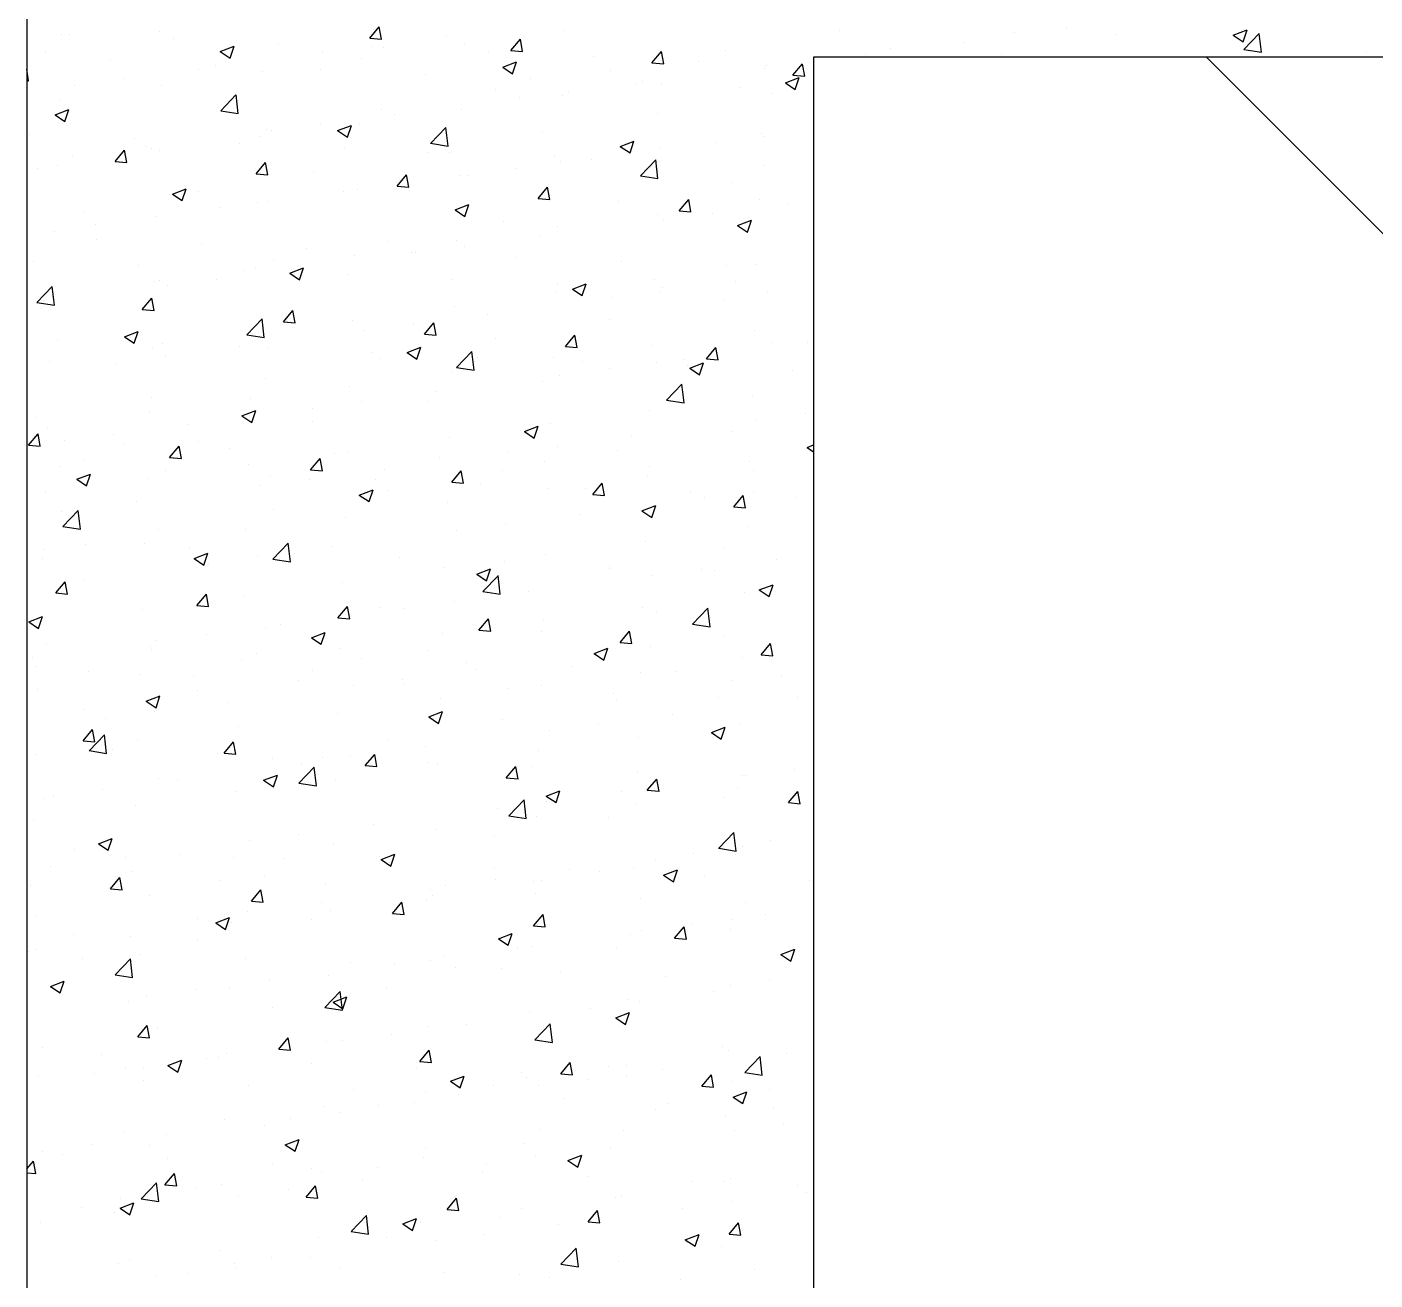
# Model space of a CAD drawing. Header units: millimetres. Extents: x 331487 to 517269, y 198509 to 399936.
# Drawn here: x 392220 to 392906, y 398915 to 399552 of the extents above; entities that cross this region are included whole.
import ezdxf

# ---------------------------------------------------------------- set-up
doc = ezdxf.new("R2010")
doc.units = ezdxf.units.MM
doc.header["$MEASUREMENT"] = 0
doc.linetypes.add('DASHED', pattern=[0.75, 0.5, -0.25])
doc.layers.add('9th_Sunk', color=251, linetype='DASHED', lineweight=5)
doc.layers.add('COLUMN', color=6, linetype='Continuous')

msp = doc.modelspace()

# ---------------------------------------------------------------- linework, layer by layer
at = {"layer": '9th_Sunk', "linetype": 'Continuous'}
msp.add_line((394942.95, 397413.51), (392819.98, 399536.48), dxfattribs=at)
at = {"layer": 'COLUMN'}
for p, q in [((392220.13, 399936.48), (392220.13, 395451.48)), ((420350.13, 399536.48), (392620.13, 399536.48)), ((392620.13, 399536.48), (392620.13, 395051.48))]:
    msp.add_line(p, q, dxfattribs=at)
at = {"layer": 'COLUMN', "color": 2, "linetype": 'Continuous'}
for p, q in [((392394.49, 399546.16), (392399.31, 399551.9)), ((392400.47, 399545.63), (392399.31, 399551.9)), ((392237.86, 399548), (392237.86, 399548)), ((392241.52, 399548.12), (392241.52, 399548.12)), ((392287.71, 399549.62), (392287.71, 399549.62)), ((392294.9, 399545.86), (392294.9, 399545.86)), ((392394.49, 399546.16), (392400.47, 399545.64)), ((392433.51, 399547.04), (392433.51, 399547.04)), ((392466.22, 399539.88), (392471.04, 399545.63)), ((392472.19, 399539.36), (392471.04, 399545.62)), ((392493.72, 399550.19), (392493.72, 399550.19)), ((392633.49, 399550.02), (392633.49, 399550.02)), ((392722.48, 399549.11), (392722.48, 399549.11)), ((392748.75, 399551.74), (392748.75, 399551.74)), ((392774.09, 399548.08), (392774.09, 399548.08)), ((392833.58, 399547.69), (392840.58, 399550.38)), ((392833.58, 399547.69), (392838.56, 399544.33)), ((392838.55, 399544.33), (392840.58, 399550.37)), ((392839.01, 399540.48), (392846.8, 399548.6)), ((392847.92, 399539.12), (392846.81, 399548.62)), ((392229.39, 399539.61), (392229.39, 399539.61)), ((392318.42, 399539.46), (392325.42, 399542.15)), ((392318.42, 399539.46), (392323.4, 399536.11)), ((392323.39, 399536.1), (392325.42, 399542.15)), ((392348.28, 399543.6), (392348.28, 399543.6)), ((392370.6, 399538.76), (392370.6, 399538.76)), ((392395.64, 399542.05), (392395.64, 399542.05)), ((392401.67, 399541.35), (392401.67, 399541.35)), ((392442.38, 399543.15), (392442.38, 399543.15)), ((392455.05, 399539.09), (392455.05, 399539.09)), ((392466.22, 399539.88), (392472.19, 399539.36)), ((392537.94, 399533.61), (392542.76, 399539.35)), ((392543.92, 399533.08), (392542.76, 399539.35)), ((392575.17, 399540.01), (392575.17, 399540.01)), ((392659.33, 399540.79), (392659.33, 399540.79)), ((392696.81, 399544.25), (392696.81, 399544.25)), ((392839.02, 399540.5), (392847.92, 399539.12)), ((392901.33, 399539.4), (392901.33, 399539.4)), ((392262.61, 399534.68), (392262.61, 399534.68)), ((392315.99, 399532.43), (392315.99, 399532.43)), ((392390.44, 399535.65), (392390.44, 399535.65)), ((392462.13, 399531.45), (392469.14, 399534.14)), ((392462.13, 399531.45), (392467.11, 399528.1)), ((392467.1, 399528.1), (392469.13, 399534.14)), ((392508.43, 399536.84), (392508.43, 399536.84)), ((392537.94, 399533.61), (392543.92, 399533.09)), ((392561.81, 399534.58), (392561.81, 399534.58)), ((392596.42, 399532.51), (392596.42, 399532.51)), ((392609.67, 399527.33), (392614.49, 399533.08)), ((392615.64, 399526.81), (392614.49, 399533.07)), ((392615.2, 399532.33), (392615.2, 399532.33)), ((392646.3, 399537.84), (392646.3, 399537.84)), ((392715.77, 399538.07), (392715.77, 399538.07)), ((392220.83, 399524.47), (392220.13, 399530.48)), ((392220.13, 399524.58), (392220.83, 399524.47)), ((392269.57, 399525.46), (392269.57, 399525.46)), ((392307.45, 399530.44), (392307.45, 399530.44)), ((392339.93, 399529.25), (392339.93, 399529.25)), ((392369.37, 399530.17), (392369.37, 399530.17)), ((392422.75, 399527.92), (392422.75, 399527.92)), ((392476.13, 399525.66), (392476.13, 399525.66)), ((392516.85, 399530), (392516.85, 399530)), ((392594.96, 399530.8), (392594.96, 399530.8)), ((392605.85, 399523.44), (392612.85, 399526.13)), ((392609.67, 399527.33), (392615.65, 399526.81)), ((392610.82, 399520.09), (392612.85, 399526.13)), ((392244.54, 399522.16), (392244.54, 399522.16)), ((392288.59, 399522.21), (392288.59, 399522.21)), ((392458.53, 399519.99), (392458.53, 399519.99)), ((392495.39, 399519.21), (392495.39, 399519.21)), ((392529.52, 399523.41), (392529.52, 399523.41)), ((392533.26, 399524.19), (392533.26, 399524.19)), ((392543.02, 399523.31), (392543.02, 399523.31)), ((392582.9, 399521.15), (392582.9, 399521.15)), ((392599.13, 399518.05), (392599.13, 399518.05)), ((392605.85, 399523.44), (392610.82, 399520.09)), ((392236.65, 399514.71), (392236.65, 399514.71)), ((392318.65, 399509.28), (392326.43, 399517.4)), ((392327.56, 399507.91), (392326.45, 399517.41)), ((392470.36, 399515.91), (392470.36, 399515.91)), ((392492.51, 399516.9), (392492.51, 399516.9)), ((392234.4, 399507.21), (392241.4, 399509.9)), ((392234.4, 399507.21), (392239.37, 399503.85)), ((392239.37, 399503.85), (392241.4, 399509.89)), ((392318.66, 399509.29), (392327.56, 399507.91)), ((392400.21, 399509.98), (392400.21, 399509.98)), ((392407.2, 399507.6), (392407.2, 399507.6)), ((392441.16, 399509.86), (392441.16, 399509.86)), ((392540.81, 399508.04), (392540.81, 399508.04)), ((392221.63, 399497.28), (392221.63, 399497.28)), ((392341.9, 399499.96), (392341.9, 399499.96)), ((392344.29, 399499.32), (392344.29, 399499.32)), ((392369.33, 399502.61), (392369.33, 399502.61)), ((392378.11, 399499.2), (392385.11, 399501.89)), ((392378.11, 399499.2), (392383.09, 399495.84)), ((392383.08, 399495.84), (392385.11, 399501.88)), ((392389.23, 399502.37), (392389.23, 399502.37)), ((392425.37, 399492.73), (392433.16, 399500.84)), ((392434.28, 399491.36), (392433.17, 399500.86)), ((392482.49, 399498.03), (392482.49, 399498.03)), ((392593.74, 399497.51), (392593.74, 399497.51)), ((392275.01, 399495.03), (392275.01, 399495.03)), ((392281.14, 399491), (392281.14, 399491)), ((392328.39, 399492.77), (392328.39, 399492.77)), ((392338.71, 399495.96), (392338.71, 399495.96)), ((392381.77, 399490.52), (392381.77, 399490.52)), ((392425.39, 399492.74), (392434.28, 399491.36)), ((392521.82, 399491.19), (392528.83, 399493.88)), ((392521.82, 399491.19), (392526.8, 399487.83)), ((392526.8, 399487.83), (392528.82, 399493.88)), ((392570.11, 399493.07), (392570.11, 399493.07)), ((392595.15, 399496.36), (392595.15, 399496.36)), ((392243.27, 399486.02), (392243.27, 399486.02)), ((392264.91, 399483.49), (392269.74, 399489.24)), ((392264.91, 399483.49), (392270.89, 399482.97)), ((392270.89, 399482.96), (392269.73, 399489.23)), ((392283.58, 399489.95), (392283.58, 399489.95)), ((392287.37, 399488.92), (392287.37, 399488.92)), ((392424.18, 399488.02), (392424.18, 399488.02)), ((392435.15, 399488.26), (392435.15, 399488.26)), ((392488.54, 399486.01), (392488.54, 399486.01)), ((392491.29, 399483.61), (392491.29, 399483.61)), ((392506.96, 399484.75), (392506.96, 399484.75)), ((392532.09, 399476.17), (392539.88, 399484.29)), ((392541, 399474.81), (392539.9, 399484.31)), ((392541.8, 399490.02), (392541.8, 399490.02)), ((392541.92, 399483.75), (392541.92, 399483.75)), ((392225.26, 399479.94), (392225.26, 399479.94)), ((392235.43, 399481.42), (392235.43, 399481.42)), ((392336.64, 399477.22), (392341.46, 399482.96)), ((392336.64, 399477.22), (392342.62, 399476.69)), ((392342.62, 399476.69), (392341.46, 399482.96)), ((392365.86, 399478.01), (392365.86, 399478.01)), ((392408.37, 399470.94), (392413.19, 399476.69)), ((392414.34, 399470.41), (392413.19, 399476.68)), ((392439.95, 399476.57), (392439.95, 399476.57)), ((392444.05, 399476.47), (392444.05, 399476.47)), ((392469.08, 399479.77), (392469.08, 399479.77)), ((392595.3, 399481.5), (392595.3, 399481.5)), ((392294.09, 399466.95), (392301.09, 399469.63)), ((392299.06, 399463.59), (392301.09, 399469.63)), ((392408.37, 399470.94), (392414.34, 399470.42)), ((392480.09, 399464.66), (392484.91, 399470.41)), ((392486.07, 399464.14), (392484.91, 399470.4)), ((392532.11, 399476.19), (392541, 399474.81)), ((392579, 399473.04), (392579, 399473.04)), ((392294.09, 399466.95), (392299.06, 399463.59)), ((392307.54, 399468), (392307.54, 399468)), ((392343.02, 399463.17), (392343.02, 399463.17)), ((392380.89, 399468.16), (392380.89, 399468.16)), ((392388.01, 399469.08), (392388.01, 399469.08)), ((392480.09, 399464.66), (392486.07, 399464.14)), ((392520.69, 399463.03), (392520.69, 399463.03)), ((392551.82, 399458.39), (392556.64, 399464.14)), ((392557.79, 399457.86), (392556.64, 399464.13)), ((392592.52, 399464.22), (392592.52, 399464.22)), ((392249.22, 399457.99), (392249.22, 399457.99)), ((392317.99, 399459.88), (392317.99, 399459.88)), ((392337.5, 399462.67), (392337.5, 399462.67)), ((392437.8, 399458.94), (392444.8, 399461.62)), ((392437.8, 399458.94), (392442.78, 399455.58)), ((392442.77, 399455.58), (392444.8, 399461.62)), ((392540.59, 399456.73), (392540.59, 399456.73)), ((392551.82, 399458.39), (392557.8, 399457.87)), ((392568.84, 399456.92), (392568.84, 399456.92)), ((392606.71, 399461.91), (392606.71, 399461.91)), ((392254.83, 399451.56), (392254.83, 399451.56)), ((392286.15, 399455.63), (392286.15, 399455.63)), ((392462.37, 399453.02), (392462.37, 399453.02)), ((392490.08, 399450.33), (392490.08, 399450.33)), ((392543.8, 399453.63), (392543.8, 399453.63)), ((392581.51, 399450.93), (392588.52, 399453.62)), ((392581.52, 399450.93), (392586.49, 399447.57)), ((392586.49, 399447.57), (392588.51, 399453.61)), ((392234.22, 399448.14), (392234.22, 399448.14)), ((392255.53, 399443.93), (392255.53, 399443.93)), ((392404.05, 399443.01), (392404.05, 399443.01)), ((392438.73, 399443.28), (392438.73, 399443.28)), ((392480.65, 399445.31), (392480.65, 399445.31)), ((392308.92, 399441.67), (392308.92, 399441.67)), ((392362.3, 399439.42), (392362.3, 399439.42)), ((392386.79, 399435.79), (392386.79, 399435.79)), ((392415.68, 399437.16), (392415.68, 399437.16)), ((392417.74, 399437.03), (392417.74, 399437.03)), ((392442.78, 399440.33), (392442.78, 399440.33)), ((392223.24, 399432.75), (392223.24, 399432.75)), ((392276.62, 399430.5), (392276.62, 399430.5)), ((392336.28, 399429.38), (392336.28, 399429.38)), ((392345.73, 399433), (392345.73, 399433)), ((392353.78, 399426.68), (392360.78, 399429.37)), ((392354.59, 399428.72), (392354.59, 399428.72)), ((392358.75, 399423.33), (392360.78, 399429.37)), ((392469.06, 399434.91), (392469.06, 399434.91)), ((392522.45, 399432.65), (392522.45, 399432.65)), ((392575.83, 399430.4), (392575.83, 399430.4)), ((392591.31, 399430.94), (392591.31, 399430.94)), ((392284.94, 399422.34), (392284.94, 399422.34)), ((392287.41, 399422.99), (392287.41, 399422.99)), ((392316.71, 399423.73), (392316.71, 399423.73)), ((392330, 399428.24), (392330, 399428.24)), ((392353.78, 399426.68), (392358.75, 399423.33)), ((392383.38, 399425.99), (392383.38, 399425.99)), ((392436.77, 399423.73), (392436.77, 399423.73)), ((392539.37, 399423.44), (392539.37, 399423.44)), ((392580.41, 399422.47), (392580.41, 399422.47)), ((392225.18, 399411.87), (392232.97, 399419.98)), ((392234.09, 399410.5), (392232.98, 399420)), ((392233, 399414.85), (392233, 399414.85)), ((392291.68, 399420.43), (392291.68, 399420.43)), ((392488.86, 399417.04), (392488.86, 399417.04)), ((392490.15, 399421.47), (392490.15, 399421.47)), ((392497.49, 399418.67), (392504.49, 399421.36)), ((392497.49, 399418.67), (392502.47, 399415.32)), ((392502.46, 399415.32), (392504.49, 399421.36)), ((392542.53, 399417.48), (392542.53, 399417.48)), ((392543.53, 399419.22), (392543.53, 399419.22)), ((392596.91, 399416.96), (392596.91, 399416.96)), ((392225.2, 399411.88), (392234.09, 399410.5)), ((392228.53, 399412.12), (392228.53, 399412.12)), ((392229.09, 399412.98), (392229.09, 399412.98)), ((392278.79, 399408.27), (392283.61, 399414.02)), ((392278.79, 399408.27), (392284.77, 399407.75)), ((392284.77, 399407.74), (392283.61, 399414.01)), ((392437.52, 399409.99), (392437.52, 399409.99)), ((392517.5, 399414.19), (392517.5, 399414.19)), ((392574.88, 399413.38), (392574.88, 399413.38)), ((392331.9, 399395.31), (392339.69, 399403.43)), ((392340.81, 399393.95), (392339.71, 399403.45)), ((392350.52, 399402), (392355.34, 399407.74)), ((392350.52, 399402), (392356.49, 399401.47)), ((392356.49, 399401.47), (392355.33, 399407.74)), ((392385.58, 399402.5), (392385.58, 399402.5)), ((392422.24, 399395.72), (392427.06, 399401.47)), ((392428.22, 399395.19), (392427.06, 399401.46)), ((392454.34, 399405.87), (392454.34, 399405.87)), ((392516.56, 399403.37), (392516.56, 399403.37)), ((392269.76, 399394.43), (392276.76, 399397.12)), ((392269.76, 399394.43), (392274.73, 399391.08)), ((392274.73, 399391.07), (392276.76, 399397.12)), ((392331.92, 399395.33), (392340.81, 399393.95)), ((392335.07, 399396.1), (392335.07, 399396.1)), ((392391.44, 399397.59), (392391.44, 399397.59)), ((392416.47, 399400.89), (392416.47, 399400.89)), ((392422.24, 399395.72), (392428.22, 399395.2)), ((392493.97, 399389.45), (392498.79, 399395.19)), ((392499.94, 399388.92), (392498.79, 399395.19)), ((392590.09, 399397.65), (392590.09, 399397.65)), ((392235.64, 399393.1), (392235.64, 399393.1)), ((392283.72, 399389.05), (392283.72, 399389.05)), ((392289.02, 399390.84), (392289.02, 399390.84)), ((392328.28, 399389.27), (392328.28, 399389.27)), ((392342.4, 399388.59), (392342.4, 399388.59)), ((392413.47, 399386.42), (392420.47, 399389.11)), ((392418.44, 399383.07), (392420.47, 399389.11)), ((392458.24, 399393.36), (392458.24, 399393.36)), ((392493.97, 399389.45), (392499.94, 399388.92)), ((392538.15, 399390.15), (392538.15, 399390.15)), ((392565.69, 399383.17), (392570.51, 399388.92)), ((392571.67, 399382.64), (392570.51, 399388.91)), ((392598.84, 399391.42), (392598.84, 399391.42)), ((392617.25, 399391.34), (392617.25, 399391.34)), ((392231.78, 399381.56), (392231.78, 399381.56)), ((392265.37, 399380.99), (392265.37, 399380.99)), ((392290.41, 399384.29), (392290.41, 399384.29)), ((392395.79, 399386.33), (392395.79, 399386.33)), ((392399.92, 399383.35), (392399.92, 399383.35)), ((392413.47, 399386.42), (392418.44, 399383.07)), ((392438.63, 399378.76), (392446.42, 399386.88)), ((392447.54, 399377.4), (392446.43, 399386.9)), ((392449.17, 399384.08), (392449.17, 399384.08)), ((392487.64, 399383.75), (392487.64, 399383.75)), ((392502.55, 399381.82), (392502.55, 399381.82)), ((392540.52, 399381.41), (392540.52, 399381.41)), ((392554.1, 399383.03), (392554.1, 399383.03)), ((392557.18, 399378.41), (392564.19, 399381.1)), ((392562.15, 399375.06), (392564.18, 399381.1)), ((392565.69, 399383.17), (392571.67, 399382.65)), ((392436.3, 399376.71), (392436.3, 399376.71)), ((392438.64, 399378.78), (392447.54, 399377.4)), ((392491.19, 399374.74), (392491.19, 399374.74)), ((392516.23, 399378.04), (392516.23, 399378.04)), ((392555.93, 399379.57), (392555.93, 399379.57)), ((392557.18, 399378.41), (392562.16, 399375.06)), ((392609.31, 399377.31), (392609.31, 399377.31)), ((392341.6, 399373.34), (392341.6, 399373.34)), ((392384.36, 399369.21), (392384.36, 399369.21)), ((392482.2, 399371.4), (392482.2, 399371.4)), ((392545.35, 399362.21), (392553.14, 399370.33)), ((392554.26, 399360.85), (392553.16, 399370.34)), ((392283.28, 399363.33), (392283.28, 399363.33)), ((392333.85, 399362.81), (392333.85, 399362.81)), ((392390.16, 399361.44), (392390.16, 399361.44)), ((392423.88, 399361.39), (392423.88, 399361.39)), ((392428.04, 399366.43), (392428.04, 399366.43)), ((392545.37, 399362.23), (392554.26, 399360.85)), ((392588.88, 399364.36), (392588.88, 399364.36)), ((392224.96, 399353.31), (392224.96, 399353.31)), ((392282.51, 399355.76), (392282.51, 399355.76)), ((392329.45, 399354.17), (392336.45, 399356.86)), ((392329.45, 399354.17), (392334.42, 399350.81)), ((392334.42, 399350.81), (392336.45, 399356.85)), ((392365.13, 399358.15), (392365.13, 399358.15)), ((392536.94, 399356.86), (392536.94, 399356.86)), ((392615.98, 399355.2), (392615.98, 399355.2)), ((392230.57, 399348.27), (392230.57, 399348.27)), ((392301.97, 399349.83), (392301.97, 399349.83)), ((392365.56, 399351.38), (392365.56, 399351.38)), ((392473.16, 399346.16), (392480.16, 399348.85)), ((392473.16, 399346.16), (392478.14, 399342.8)), ((392478.13, 399342.8), (392480.16, 399348.85)), ((392486.43, 399350.46), (392486.43, 399350.46)), ((392578.71, 399346.42), (392578.71, 399346.42)), ((392590.95, 399351.9), (392590.95, 399351.9)), ((392220.94, 399339.33), (392225.76, 399345.07)), ((392220.94, 399339.33), (392226.92, 399338.8)), ((392226.91, 399338.8), (392225.76, 399345.07)), ((392239.07, 399341.55), (392239.07, 399341.55)), ((392264.1, 399344.85), (392264.1, 399344.85)), ((392269.55, 399339.74), (392269.55, 399339.74)), ((392307.24, 399341.37), (392307.24, 399341.37)), ((392435.08, 399343.42), (392435.08, 399343.42)), ((392527.79, 399343.59), (392527.79, 399343.59)), ((392616.87, 399338.15), (392620.13, 399339.4)), ((392292.66, 399333.05), (392297.49, 399338.8)), ((392292.66, 399333.05), (392298.64, 399332.53)), ((392298.64, 399332.52), (392297.48, 399338.79)), ((392322.93, 399337.49), (392322.93, 399337.49)), ((392364.39, 399326.78), (392369.21, 399332.52)), ((392370.37, 399326.25), (392369.21, 399332.52)), ((392376.31, 399335.23), (392376.31, 399335.23)), ((392383.15, 399335.92), (392383.15, 399335.92)), ((392429.69, 399332.98), (392429.69, 399332.98)), ((392464.88, 399335.3), (392464.88, 399335.3)), ((392489.92, 399338.6), (392489.92, 399338.6)), ((392520.39, 399336.4), (392520.39, 399336.4)), ((392616.87, 399338.15), (392620.13, 399335.95)), ((392237.25, 399328.57), (392237.25, 399328.57)), ((392248.93, 399331.36), (392248.93, 399331.36)), ((392290.63, 399326.31), (392290.63, 399326.31)), ((392332.63, 399329.52), (392332.63, 399329.52)), ((392364.39, 399326.78), (392370.37, 399326.25)), ((392401.73, 399326.99), (392401.73, 399326.99)), ((392436.12, 399320.5), (392440.94, 399326.25)), ((392442.09, 399319.97), (392440.94, 399326.24)), ((392462.07, 399326.39), (392462.07, 399326.39)), ((392483.08, 399330.72), (392483.08, 399330.72)), ((392536.46, 399328.47), (392536.46, 399328.47)), ((392587.66, 399331.07), (392587.66, 399331.07)), ((392589.84, 399326.21), (392589.84, 399326.21)), ((392245.43, 399321.92), (392252.43, 399324.6)), ((392245.43, 399321.92), (392250.4, 399318.56)), ((392250.4, 399318.56), (392252.43, 399324.6)), ((392281.29, 399322.48), (392281.29, 399322.48)), ((392344.01, 399324.06), (392344.01, 399324.06)), ((392363.86, 399322), (392363.86, 399322)), ((392397.4, 399321.8), (392397.4, 399321.8)), ((392436.12, 399320.5), (392442.09, 399319.98)), ((392450.78, 399319.54), (392450.78, 399319.54)), ((392507.84, 399314.23), (392512.66, 399319.97)), ((392513.82, 399313.7), (392512.66, 399319.97)), ((392535.72, 399323.57), (392535.72, 399323.57)), ((392229.35, 399314.98), (392229.35, 399314.98)), ((392338.82, 399318.71), (392338.82, 399318.71)), ((392389.14, 399313.91), (392396.14, 399316.59)), ((392389.14, 399313.91), (392394.11, 399310.55)), ((392394.11, 399310.55), (392396.14, 399316.59)), ((392403.75, 399316.38), (392403.75, 399316.38)), ((392485.21, 399317.17), (392485.21, 399317.17)), ((392504.16, 399317.29), (392504.16, 399317.29)), ((392507.84, 399314.23), (392513.82, 399313.7)), ((392557.54, 399315.03), (392557.54, 399315.03)), ((392564.64, 399312.46), (392564.64, 399312.46)), ((392579.57, 399307.95), (392584.39, 399313.7)), ((392585.54, 399307.42), (392584.39, 399313.69)), ((392589.67, 399315.75), (392589.67, 399315.75)), ((392610.93, 399312.78), (392610.93, 399312.78)), ((392237.79, 399305.41), (392237.79, 399305.41)), ((392238.44, 399297.9), (392246.23, 399306.02)), ((392247.35, 399296.54), (392246.24, 399306.04)), ((392275.67, 399310.39), (392275.67, 399310.39)), ((392345.43, 399306.37), (392345.43, 399306.37)), ((392433.87, 399310.13), (392433.87, 399310.13)), ((392532.85, 399305.9), (392539.85, 399308.59)), ((392532.85, 399305.9), (392537.83, 399302.54)), ((392537.82, 399302.54), (392539.85, 399308.58)), ((392579.57, 399307.95), (392585.55, 399307.43)), ((392381.93, 399302.63), (392381.93, 399302.63)), ((392463.61, 399299.16), (392463.61, 399299.16)), ((392501.48, 399304.14), (392501.48, 399304.14)), ((392238.45, 399297.92), (392247.35, 399296.54)), ((392287.12, 399296.36), (392287.12, 399296.36)), ((392331.42, 399296.23), (392331.42, 399296.23)), ((392438.58, 399295.86), (392438.58, 399295.86)), ((392586.45, 399297.78), (392586.45, 399297.78)), ((392228.8, 399286.35), (392228.8, 399286.35)), ((392249.65, 399288.91), (392249.65, 399288.91)), ((392280.08, 399289.19), (392280.08, 399289.19)), ((392303.03, 399286.66), (392303.03, 399286.66)), ((392345.16, 399281.35), (392352.95, 399289.47)), ((392354.07, 399279.99), (392352.97, 399289.48)), ((392375.42, 399287.55), (392375.42, 399287.55)), ((392534.51, 399290.28), (392534.51, 399290.28)), ((392574.58, 399286.75), (392574.58, 399286.75)), ((392228.14, 399281.69), (392228.14, 399281.69)), ((392305.12, 399281.65), (392312.12, 399284.34)), ((392305.12, 399281.65), (392310.09, 399278.3)), ((392310.09, 399278.3), (392312.12, 399284.34)), ((392312.51, 399279.27), (392312.51, 399279.27)), ((392337.55, 399282.56), (392337.55, 399282.56)), ((392345.18, 399281.37), (392354.07, 399279.99)), ((392356.42, 399284.4), (392356.42, 399284.4)), ((392409.8, 399282.15), (392409.8, 399282.15)), ((392463.18, 399279.89), (392463.18, 399279.89)), ((392484, 399283.88), (392484, 399283.88)), ((392516.56, 399277.63), (392516.56, 399277.63)), ((392601.24, 399281.3), (392601.24, 399281.3)), ((392249.36, 399270.95), (392249.36, 399270.95)), ((392432.65, 399276.84), (392432.65, 399276.84)), ((392448.83, 399273.64), (392455.83, 399276.33)), ((392448.83, 399273.64), (392453.8, 399270.29)), ((392451.89, 399264.8), (392459.67, 399272.92)), ((392453.8, 399270.29), (392455.83, 399276.33)), ((392460.8, 399263.44), (392459.69, 399272.93)), ((392516.26, 399276.74), (392516.26, 399276.74)), ((392538.33, 399273.02), (392538.33, 399273.02)), ((392563.37, 399276.31), (392563.37, 399276.31)), ((392569.95, 399275.38), (392569.95, 399275.38)), ((392234.81, 399264.11), (392239.63, 399269.85)), ((392234.81, 399264.11), (392240.79, 399263.59)), ((392240.79, 399263.58), (392239.63, 399269.85)), ((392380.71, 399269.34), (392380.71, 399269.34)), ((392451.9, 399264.81), (392460.79, 399263.44)), ((392457.94, 399266.73), (392457.94, 399266.73)), ((392475.18, 399264.7), (392475.18, 399264.7)), ((392585.23, 399264.49), (392585.23, 399264.49)), ((392592.54, 399265.64), (392599.54, 399268.32)), ((392592.54, 399265.64), (392597.52, 399262.28)), ((392597.51, 399262.28), (392599.54, 399268.32)), ((392598.54, 399264.79), (392598.54, 399264.79)), ((392306.54, 399257.83), (392311.36, 399263.58)), ((392306.54, 399257.83), (392312.52, 399257.31)), ((392312.52, 399257.3), (392311.36, 399263.57)), ((392330.2, 399262.94), (392330.2, 399262.94)), ((392378.27, 399251.56), (392383.09, 399257.3)), ((392384.24, 399251.03), (392383.09, 399257.3)), ((392437.3, 399259.72), (392437.3, 399259.72)), ((392221.09, 399249.4), (392228.1, 399252.09)), ((392226.07, 399246.04), (392228.09, 399252.09)), ((392278.86, 399255.9), (392278.86, 399255.9)), ((392378.27, 399251.56), (392384.24, 399251.03)), ((392399.62, 399256.72), (392399.62, 399256.72)), ((392412.27, 399256.42), (392412.27, 399256.42)), ((392449.99, 399245.28), (392454.81, 399251.03)), ((392455.97, 399244.75), (392454.81, 399251.02)), ((392482.78, 399250.59), (392482.78, 399250.59)), ((392533.29, 399256.99), (392533.29, 399256.99)), ((392540.22, 399254.78), (392540.22, 399254.78)), ((392558.61, 399248.25), (392566.4, 399256.36)), ((392567.52, 399246.88), (392566.41, 399256.38)), ((392221.09, 399249.4), (392226.07, 399246.05)), ((392226.92, 399248.4), (392226.92, 399248.4)), ((392341.31, 399246.71), (392341.31, 399246.71)), ((392349.12, 399248.11), (392349.12, 399248.11)), ((392364.81, 399241.39), (392371.81, 399244.08)), ((392369.78, 399238.04), (392371.81, 399244.08)), ((392431.44, 399243.55), (392431.44, 399243.55)), ((392449.99, 399245.28), (392455.97, 399244.76)), ((392481.9, 399244.77), (392481.9, 399244.77)), ((392521.72, 399239.01), (392526.54, 399244.75)), ((392527.69, 399238.48), (392526.54, 399244.75)), ((392558.63, 399248.26), (392567.52, 399246.88)), ((392230.18, 399237.81), (392230.18, 399237.81)), ((392282.99, 399236.7), (392282.99, 399236.7)), ((392286.21, 399239.82), (392286.21, 399239.82)), ((392311.24, 399243.12), (392311.24, 399243.12)), ((392364.81, 399241.39), (392369.78, 399238.04)), ((392521.72, 399239.01), (392527.7, 399238.48)), ((392537.06, 399236.87), (392537.06, 399236.87)), ((392574.93, 399241.86), (392574.93, 399241.86)), ((392593.44, 399232.73), (392598.26, 399238.48)), ((392599.42, 399232.2), (392598.26, 399238.47)), ((392223.05, 399231.51), (392223.05, 399231.51)), ((392283.56, 399235.56), (392283.56, 399235.56)), ((392328.99, 399229.65), (392328.99, 399229.65)), ((392336.94, 399233.3), (392336.94, 399233.3)), ((392379.5, 399236.05), (392379.5, 399236.05)), ((392390.33, 399231.05), (392390.33, 399231.05)), ((392423.59, 399234.76), (392423.59, 399234.76)), ((392508.52, 399233.38), (392515.52, 399236.07)), ((392508.52, 399233.38), (392513.49, 399230.03)), ((392512.03, 399233.58), (392512.03, 399233.58)), ((392513.49, 399230.03), (392515.52, 399236.07)), ((392584.01, 399231.2), (392584.01, 399231.2)), ((392593.44, 399232.73), (392599.42, 399232.21)), ((392224.67, 399226.69), (392224.67, 399226.69)), ((392251.26, 399224.38), (392251.26, 399224.38)), ((392365.27, 399224.75), (392365.27, 399224.75)), ((392443.71, 399228.79), (392443.71, 399228.79)), ((392448.87, 399225.26), (392448.87, 399225.26)), ((392497.09, 399226.54), (392497.09, 399226.54)), ((392532.07, 399223.7), (392532.07, 399223.7)), ((392550.47, 399224.28), (392550.47, 399224.28)), ((392277.64, 399222.61), (392277.64, 399222.61)), ((392304.65, 399222.12), (392304.65, 399222.12)), ((392358.03, 399219.87), (392358.03, 399219.87)), ((392385.96, 399216.98), (392385.96, 399216.98)), ((392411, 399220.28), (392411, 399220.28)), ((392411.41, 399217.61), (392411.41, 399217.61)), ((392481.56, 399217.3), (392481.56, 399217.3)), ((392578.41, 399219.79), (392578.41, 399219.79)), ((392603.85, 399222.02), (392603.85, 399222.02)), ((392225.7, 399215.11), (392225.7, 399215.11)), ((392280.79, 399209.14), (392287.79, 399211.83)), ((392280.79, 399209.14), (392285.76, 399205.78)), ((392285.76, 399205.78), (392287.78, 399211.82)), ((392306.95, 399214.74), (392306.95, 399214.74)), ((392430.22, 399210.26), (392430.22, 399210.26)), ((392464.79, 399215.36), (392464.79, 399215.36)), ((392518.17, 399213.1), (392518.17, 399213.1)), ((392520.1, 399209.78), (392520.1, 399209.78)), ((392571.56, 399210.85), (392571.56, 399210.85)), ((392611.78, 399210.73), (392611.78, 399210.73)), ((392248.63, 399204.73), (392248.63, 399204.73)), ((392284.94, 399203.68), (392284.94, 399203.68)), ((392322.81, 399208.67), (392322.81, 399208.67)), ((392378.28, 399202.76), (392378.28, 399202.76)), ((392424.5, 399201.13), (392431.5, 399203.82)), ((392429.47, 399197.77), (392431.5, 399203.82)), ((392548.63, 399202.42), (392548.63, 399202.42)), ((392259.9, 399200.38), (392259.9, 399200.38)), ((392327.77, 399196.36), (392327.77, 399196.36)), ((392424.5, 399201.13), (392429.47, 399197.77)), ((392461.78, 399199.76), (392461.78, 399199.76)), ((392510.75, 399197.43), (392510.75, 399197.43)), ((392568.21, 399193.12), (392575.21, 399195.81)), ((392573.18, 399189.76), (392575.21, 399195.81)), ((392582.8, 399197.91), (392582.8, 399197.91)), ((392248.69, 399188.89), (392253.51, 399194.63)), ((392248.69, 399188.89), (392254.67, 399188.37)), ((392251.7, 399183.94), (392259.48, 399192.06)), ((392254.66, 399188.36), (392253.51, 399194.63)), ((392260.61, 399182.58), (392259.5, 399192.07)), ((392276.43, 399189.32), (392276.43, 399189.32)), ((392403.46, 399189.75), (392403.46, 399189.75)), ((392485.72, 399194.14), (392485.72, 399194.14)), ((392530.86, 399190.41), (392530.86, 399190.41)), ((392568.21, 399193.12), (392573.19, 399189.77)), ((392224.49, 399181.82), (392224.49, 399181.82)), ((392251.71, 399183.95), (392260.6, 399182.58)), ((392263.67, 399184.73), (392263.67, 399184.73)), ((392317.05, 399182.47), (392317.05, 399182.47)), ((392320.41, 399182.61), (392325.24, 399188.36)), ((392320.41, 399182.61), (392326.39, 399182.09)), ((392326.39, 399182.09), (392325.23, 399188.35)), ((392392.14, 399176.34), (392396.96, 399182.08)), ((392398.12, 399175.81), (392396.96, 399182.08)), ((392422.56, 399185.82), (392422.56, 399185.82)), ((392480.35, 399184.01), (392480.35, 399184.01)), ((392345.14, 399179.74), (392345.14, 399179.74)), ((392358.42, 399167.39), (392366.21, 399175.5)), ((392359.66, 399177.54), (392359.66, 399177.54)), ((392367.33, 399166.02), (392366.22, 399175.52)), ((392370.43, 399180.22), (392370.43, 399180.22)), ((392384.69, 399180.83), (392384.69, 399180.83)), ((392392.14, 399176.34), (392398.12, 399175.82)), ((392423.81, 399177.96), (392423.81, 399177.96)), ((392429, 399176.97), (392429, 399176.97)), ((392463.87, 399170.06), (392468.69, 399175.81)), ((392469.84, 399169.53), (392468.69, 399175.8)), ((392477.19, 399175.7), (392477.19, 399175.7)), ((392286.82, 399169.73), (392286.82, 399169.73)), ((392296.5, 399169.22), (392296.5, 399169.22)), ((392340.48, 399168.88), (392347.48, 399171.56)), ((392340.48, 399168.88), (392345.45, 399165.52)), ((392345.45, 399165.52), (392347.47, 399171.56)), ((392377.07, 399169.47), (392377.07, 399169.47)), ((392463.87, 399170.06), (392469.84, 399169.54)), ((392530.58, 399173.45), (392530.58, 399173.45)), ((392535.59, 399163.79), (392540.41, 399169.53)), ((392541.57, 399163.26), (392540.41, 399169.53)), ((392583.96, 399171.19), (392583.96, 399171.19)), ((392585.47, 399171.29), (392585.47, 399171.29)), ((392610.51, 399174.59), (392610.51, 399174.59)), ((392258.63, 399164.24), (392258.63, 399164.24)), ((392326.55, 399163.07), (392326.55, 399163.07)), ((392358.44, 399167.4), (392367.33, 399166.02)), ((392484.19, 399160.87), (392491.19, 399163.56)), ((392489.16, 399157.51), (392491.19, 399163.55)), ((392522.32, 399162.98), (392522.32, 399162.98)), ((392535.59, 399163.79), (392541.57, 399163.27)), ((392581.58, 399164.62), (392581.58, 399164.62)), ((392607.32, 399157.51), (392612.14, 399163.26)), ((392613.29, 399156.98), (392612.14, 399163.25)), ((392228.5, 399159.72), (392228.5, 399159.72)), ((392233.59, 399160.94), (392233.59, 399160.94)), ((392275.21, 399156.03), (392275.21, 399156.03)), ((392459.41, 399154.69), (392459.41, 399154.69)), ((392465.14, 399150.84), (392472.93, 399158.95)), ((392474.05, 399149.47), (392472.95, 399158.97)), ((392484.19, 399160.87), (392489.16, 399157.51)), ((392484.45, 399157.99), (392484.45, 399157.99)), ((392529.64, 399157.12), (392529.64, 399157.12)), ((392574.29, 399160.12), (392574.29, 399160.12)), ((392607.32, 399157.51), (392613.3, 399156.99)), ((392223.27, 399148.53), (392223.27, 399148.53)), ((392465.16, 399150.85), (392474.05, 399149.47)), ((392479.13, 399150.72), (392479.13, 399150.72)), ((392515.97, 399150.11), (392515.97, 399150.11)), ((392358.38, 399141.39), (392358.38, 399141.39)), ((392396.26, 399146.38), (392396.26, 399146.38)), ((392427.79, 399143.68), (392427.79, 399143.68)), ((392571.87, 399134.28), (392579.66, 399142.4)), ((392580.78, 399132.92), (392579.67, 399142.42)), ((392256.45, 399136.62), (392263.46, 399139.31)), ((392256.45, 399136.62), (392261.43, 399133.27)), ((392261.43, 399133.27), (392263.45, 399139.31)), ((392333.35, 399138.1), (392333.35, 399138.1)), ((392375.85, 399136.18), (392375.85, 399136.18)), ((392457.65, 399140.1), (392457.65, 399140.1)), ((392571.88, 399134.3), (392580.78, 399132.92)), ((392584.2, 399135.14), (392584.2, 399135.14)), ((392598.25, 399138.16), (392598.25, 399138.16)), ((392244.19, 399133.63), (392244.19, 399133.63)), ((392270.19, 399129.78), (392270.19, 399129.78)), ((392297.57, 399131.37), (392297.57, 399131.37)), ((392325.34, 399129.78), (392325.34, 399129.78)), ((392350.96, 399129.12), (392350.96, 399129.12)), ((392399.33, 399130.09), (392399.33, 399130.09)), ((392400.17, 399128.61), (392407.17, 399131.3)), ((392400.17, 399128.61), (392405.14, 399125.26)), ((392404.34, 399126.86), (392404.34, 399126.86)), ((392405.14, 399125.26), (392407.17, 399131.3)), ((392539.93, 399128.15), (392539.93, 399128.15)), ((392559.17, 399131.85), (392559.17, 399131.85)), ((392580.37, 399131.33), (392580.37, 399131.33)), ((392232.32, 399124.8), (392232.32, 399124.8)), ((392265.28, 399120.19), (392265.28, 399120.19)), ((392274, 399122.74), (392274, 399122.74)), ((392341.01, 399120.08), (392341.01, 399120.08)), ((392457.72, 399124.6), (392457.72, 399124.6)), ((392496.01, 399123.53), (392496.01, 399123.53)), ((392511.1, 399122.35), (392511.1, 399122.35)), ((392528.43, 399123.83), (392528.43, 399123.83)), ((392543.88, 399120.61), (392550.88, 399123.29)), ((392543.88, 399120.61), (392548.85, 399117.25)), ((392548.85, 399117.25), (392550.88, 399123.29)), ((392564.49, 399120.09), (392564.49, 399120.09)), ((392222.06, 399115.24), (392222.06, 399115.24)), ((392262.56, 399113.67), (392267.38, 399119.42)), ((392262.56, 399113.67), (392268.54, 399113.15)), ((392268.54, 399113.14), (392267.38, 399119.41)), ((392318.66, 399117.94), (392318.66, 399117.94)), ((392334.29, 399107.39), (392339.11, 399113.14)), ((392340.27, 399106.87), (392339.11, 399113.13)), ((392372.04, 399115.68), (392372.04, 399115.68)), ((392425.42, 399113.43), (392425.42, 399113.43)), ((392433.1, 399115.25), (392433.1, 399115.25)), ((392458.14, 399118.55), (392458.14, 399118.55)), ((392477.92, 399117.43), (392477.92, 399117.43)), ((392481.61, 399118.14), (392481.61, 399118.14)), ((392617.87, 399117.84), (392617.87, 399117.84)), ((392282.69, 399110.07), (392282.69, 399110.07)), ((392334.29, 399107.39), (392340.27, 399106.87)), ((392369.95, 399106.94), (392369.95, 399106.94)), ((392406.02, 399101.12), (392410.84, 399106.86)), ((392411.99, 399100.59), (392410.84, 399106.86)), ((392423.29, 399108.13), (392423.29, 399108.13)), ((392426.57, 399110.39), (392426.57, 399110.39)), ((392478.81, 399111.17), (392478.81, 399111.17)), ((392532.19, 399108.92), (392532.19, 399108.92)), ((392585.57, 399106.66), (392585.57, 399106.66)), ((392224.37, 399100.06), (392224.37, 399100.06)), ((392332.08, 399101.95), (392332.08, 399101.95)), ((392374.63, 399102.89), (392374.63, 399102.89)), ((392406.02, 399101.12), (392411.99, 399100.6)), ((392477.74, 399094.84), (392482.56, 399100.59)), ((392483.72, 399094.32), (392482.56, 399100.58)), ((392595.77, 399100.69), (392595.77, 399100.69)), ((392307.04, 399098.66), (392307.04, 399098.66)), ((392316.14, 399096.36), (392323.15, 399099.05)), ((392316.14, 399096.36), (392321.12, 399093.01)), ((392321.12, 399093.01), (392323.14, 399099.05)), ((392324.12, 399096.49), (392324.12, 399096.49)), ((392364.97, 399098.12), (392364.97, 399098.12)), ((392477.74, 399094.84), (392483.72, 399094.32)), ((392549.47, 399088.57), (392554.29, 399094.31)), ((392555.44, 399088.04), (392554.29, 399094.31)), ((392557.89, 399095.7), (392557.89, 399095.7)), ((392578.12, 399093.16), (392578.12, 399093.16)), ((392579.15, 399098.04), (392579.15, 399098.04)), ((392243.89, 399090.34), (392243.89, 399090.34)), ((392272.78, 399089.45), (392272.78, 399089.45)), ((392306.65, 399088.11), (392306.65, 399088.11)), ((392459.86, 399088.35), (392466.86, 399091.04)), ((392459.86, 399088.35), (392464.83, 399085)), ((392464.83, 399085), (392466.86, 399091.04)), ((392527.21, 399090.54), (392527.21, 399090.54)), ((392532.86, 399092.41), (392532.86, 399092.41)), ((392549.47, 399088.57), (392555.45, 399088.05)), ((392220.84, 399081.95), (392220.84, 399081.95)), ((392224.3, 399082.8), (392224.3, 399082.8)), ((392277.68, 399080.54), (392277.68, 399080.54)), ((392431.83, 399079.11), (392431.83, 399079.11)), ((392469.7, 399084.09), (392469.7, 399084.09)), ((392476.7, 399084.14), (392476.7, 399084.14)), ((392519.8, 399083.15), (392519.8, 399083.15)), ((392603.57, 399080.34), (392610.57, 399083.03)), ((392603.57, 399080.34), (392608.54, 399076.99)), ((392608.54, 399076.99), (392610.57, 399083.03)), ((392248.34, 399078.1), (392248.34, 399078.1)), ((392264.95, 399069.98), (392272.74, 399078.09)), ((392273.86, 399068.61), (392272.76, 399078.11)), ((392331.06, 399078.29), (392331.06, 399078.29)), ((392384.44, 399076.03), (392384.44, 399076.03)), ((392406.8, 399075.81), (392406.8, 399075.81)), ((392425.36, 399077.1), (392425.36, 399077.1)), ((392437.83, 399073.77), (392437.83, 399073.77)), ((392461.48, 399073.14), (392461.48, 399073.14)), ((392232.12, 399064.11), (392239.12, 399066.8)), ((392237.09, 399060.75), (392239.12, 399066.79)), ((392264.97, 399069.99), (392273.86, 399068.61)), ((392343.64, 399067.5), (392343.64, 399067.5)), ((392373.42, 399069.6), (392373.42, 399069.6)), ((392491.21, 399071.52), (392491.21, 399071.52)), ((392544.59, 399069.26), (392544.59, 399069.26)), ((392597.97, 399067.01), (392597.97, 399067.01)), ((392232.12, 399064.11), (392237.1, 399060.75)), ((392280.74, 399059.22), (392280.74, 399059.22)), ((392305.77, 399062.51), (392305.77, 399062.51)), ((392322.91, 399063.2), (392322.91, 399063.2)), ((392371.68, 399053.42), (392379.47, 399061.54)), ((392375.84, 399056.1), (392382.84, 399058.79)), ((392380.59, 399052.06), (392379.48, 399061.56)), ((392380.81, 399052.74), (392382.83, 399058.79)), ((392403.16, 399063.13), (392403.16, 399063.13)), ((392569.46, 399061.25), (392569.46, 399061.25)), ((392577.93, 399064.75), (392577.93, 399064.75)), ((392271.56, 399056.16), (392271.56, 399056.16)), ((392344.84, 399053.11), (392344.84, 399053.11)), ((392371.69, 399053.44), (392380.59, 399052.06)), ((392375.84, 399056.1), (392380.81, 399052.74)), ((392506.55, 399052.97), (392506.55, 399052.97)), ((392525.99, 399057.25), (392525.99, 399057.25)), ((392531.59, 399056.26), (392531.59, 399056.26)), ((392443.4, 399044.65), (392443.4, 399044.65)), ((392475.48, 399050.85), (392475.48, 399050.85)), ((392478.4, 399036.87), (392486.19, 399044.99)), ((392487.31, 399035.51), (392486.21, 399045)), ((392519.55, 399048.09), (392526.55, 399050.78)), ((392519.55, 399048.09), (392524.52, 399044.74)), ((392524.52, 399044.73), (392526.55, 399050.78)), ((392276.44, 399038.45), (392281.26, 399044.2)), ((392276.44, 399038.45), (392282.42, 399037.93)), ((392282.41, 399037.92), (392281.26, 399044.19)), ((392286.53, 399043.1), (392286.53, 399043.1)), ((392348.16, 399032.18), (392352.99, 399037.92)), ((392354.14, 399031.65), (392352.98, 399037.91)), ((392405.52, 399039.67), (392405.52, 399039.67)), ((392424.14, 399043.81), (392424.14, 399043.81)), ((392228.21, 399033.09), (392228.21, 399033.09)), ((392348.17, 399032.18), (392354.14, 399031.65)), ((392372.2, 399036.31), (392372.2, 399036.31)), ((392380.49, 399036.37), (392380.49, 399036.37)), ((392419.89, 399025.9), (392424.71, 399031.65)), ((392425.87, 399025.37), (392424.71, 399031.64)), ((392478.42, 399036.89), (392487.31, 399035.51)), ((392573.99, 399033.49), (392573.99, 399033.49)), ((392576.72, 399031.46), (392576.72, 399031.46)), ((392258.21, 399029.44), (392258.21, 399029.44)), ((392291.81, 399023.85), (392298.81, 399026.53)), ((392296.78, 399020.49), (392298.81, 399026.53)), ((392311.59, 399027.19), (392311.59, 399027.19)), ((392317.34, 399028.06), (392317.34, 399028.06)), ((392321.69, 399029.91), (392321.69, 399029.91)), ((392364.97, 399024.93), (392364.97, 399024.93)), ((392419.89, 399025.9), (392425.87, 399025.38)), ((392491.62, 399019.62), (392496.44, 399025.37)), ((392497.59, 399019.1), (392496.44, 399025.36)), ((392524.78, 399023.96), (392524.78, 399023.96)), ((392585.13, 399020.32), (392592.91, 399028.44)), ((392594.04, 399018.96), (392592.93, 399028.45)), ((392606.31, 399030.12), (392606.31, 399030.12)), ((392225.91, 399018.26), (392225.91, 399018.26)), ((392254.43, 399019.77), (392254.43, 399019.77)), ((392270.35, 399022.87), (392270.35, 399022.87)), ((392279.46, 399023.07), (392279.46, 399023.07)), ((392291.81, 399023.85), (392296.79, 399020.49)), ((392418.35, 399022.67), (392418.35, 399022.67)), ((392435.53, 399015.84), (392442.53, 399018.53)), ((392440.5, 399012.48), (392442.52, 399018.52)), ((392471.74, 399020.42), (392471.74, 399020.42)), ((392474.27, 399017.56), (392474.27, 399017.56)), ((392491.62, 399019.62), (392497.59, 399019.1)), ((392515.67, 399023.48), (392515.67, 399023.48)), ((392525.12, 399018.16), (392525.12, 399018.16)), ((392543.15, 399021.81), (392543.15, 399021.81)), ((392563.34, 399013.35), (392568.16, 399019.1)), ((392569.32, 399012.82), (392568.16, 399019.09)), ((392585.14, 399020.34), (392594.03, 399018.96)), ((392279.29, 399016.01), (392279.29, 399016.01)), ((392332.67, 399013.75), (392332.67, 399013.75)), ((392386.06, 399011.5), (392386.06, 399011.5)), ((392422.92, 399010.52), (392422.92, 399010.52)), ((392435.53, 399015.84), (392440.5, 399012.48)), ((392457.35, 399013.47), (392457.35, 399013.47)), ((392480.25, 399013.53), (392480.25, 399013.53)), ((392505.28, 399016.82), (392505.28, 399016.82)), ((392563.34, 399013.35), (392569.32, 399012.83)), ((392578.5, 399015.91), (392578.5, 399015.91)), ((392579.24, 399007.83), (392586.24, 399010.52)), ((392584.21, 399004.47), (392586.24, 399010.52)), ((392597.95, 399011.53), (392597.95, 399011.53)), ((392399.03, 399003.46), (392399.03, 399003.46)), ((392417.09, 399005.21), (392417.09, 399005.21)), ((392439.44, 399009.24), (392439.44, 399009.24)), ((392492.82, 399006.99), (392492.82, 399006.99)), ((392546.2, 399004.73), (392546.2, 399004.73)), ((392579.24, 399007.83), (392584.21, 399004.47)), ((392320.47, 398996.62), (392320.47, 398996.62)), ((392354.18, 398996.93), (392354.18, 398996.93)), ((392370.99, 399003.02), (392370.99, 399003.02)), ((392379.22, 399000.22), (392379.22, 399000.22)), ((392539.63, 399001.52), (392539.63, 399001.52)), ((392575.5, 398998.17), (392575.5, 398998.17)), ((392599.58, 399002.48), (392599.58, 399002.48)), ((392340.72, 398993.45), (392340.72, 398993.45)), ((392481.31, 398991.51), (392481.31, 398991.51)), ((392523.56, 398990.68), (392523.56, 398990.68)), ((392580, 398990.68), (392580, 398990.68)), ((392605.04, 398993.98), (392605.04, 398993.98)), ((392253.16, 398983.63), (392253.16, 398983.63)), ((392269.13, 398989.58), (392269.13, 398989.58)), ((392282.4, 398983.44), (392282.4, 398983.44)), ((392291.03, 398988.61), (392291.03, 398988.61)), ((392351.5, 398983.58), (392358.51, 398986.27)), ((392351.5, 398983.58), (392356.48, 398980.23)), ((392356.47, 398980.23), (392358.5, 398986.27)), ((392473.05, 398984.27), (392473.05, 398984.27)), ((392228.12, 398980.33), (392228.12, 398980.33)), ((392238.31, 398978.61), (392238.31, 398978.61)), ((392291.69, 398976.35), (392291.69, 398976.35)), ((392421.71, 398977.23), (392421.71, 398977.23)), ((392423, 398981.5), (392423, 398981.5)), ((392478.97, 398977.38), (392478.97, 398977.38)), ((392495.22, 398975.58), (392502.22, 398978.26)), ((392500.19, 398972.22), (392502.22, 398978.26)), ((392516.85, 398982.37), (392516.85, 398982.37)), ((392220.13, 398971.35), (392223.41, 398975.25)), ((392220.13, 398969.37), (392224.57, 398968.98)), ((392224.56, 398968.98), (392223.41, 398975.25)), ((392224.08, 398973.43), (392224.08, 398973.43)), ((392345.08, 398974.1), (392345.08, 398974.1)), ((392364.68, 398971.49), (392364.68, 398971.49)), ((392369.77, 398969.74), (392369.77, 398969.74)), ((392398.46, 398971.84), (392398.46, 398971.84)), ((392451.84, 398969.59), (392451.84, 398969.59)), ((392453.94, 398974.08), (392453.94, 398974.08)), ((392495.22, 398975.58), (392500.19, 398972.22)), ((392278.21, 398956.01), (392286, 398964.13)), ((392287.12, 398954.65), (392286.02, 398964.14)), ((392290.31, 398963.23), (392295.14, 398968.98)), ((392290.31, 398963.23), (392296.29, 398962.71)), ((392296.29, 398962.7), (392295.13, 398968.97)), ((392319.26, 398963.33), (392319.26, 398963.33)), ((392362.04, 398956.96), (392366.86, 398962.7)), ((392368.02, 398956.43), (392366.86, 398962.7)), ((392390.78, 398965.77), (392390.78, 398965.77)), ((392505.22, 398967.33), (392505.22, 398967.33)), ((392558.6, 398965.08), (392558.6, 398965.08)), ((392574.29, 398964.88), (392574.29, 398964.88)), ((392577.82, 398966.53), (392577.82, 398966.53)), ((392611.99, 398962.82), (392611.99, 398962.82)), ((392267.92, 398956.29), (392267.92, 398956.29)), ((392278.23, 398956.03), (392287.12, 398954.65)), ((392306.36, 398961.48), (392306.36, 398961.48)), ((392327.88, 398957.49), (392327.88, 398957.49)), ((392352.91, 398960.78), (392352.91, 398960.78)), ((392362.04, 398956.96), (392368.02, 398956.43)), ((392433.77, 398950.68), (392438.59, 398956.43)), ((392439.74, 398950.15), (392438.59, 398956.42)), ((392519.51, 398956.52), (392519.51, 398956.52)), ((392522.35, 398957.39), (392522.35, 398957.39)), ((392616.6, 398959.52), (392616.6, 398959.52)), ((392248.04, 398951.47), (392248.04, 398951.47)), ((392264.72, 398949.17), (392264.72, 398949.17)), ((392267.48, 398951.33), (392274.48, 398954.02)), ((392267.48, 398951.33), (392272.46, 398947.98)), ((392272.45, 398947.98), (392274.48, 398954.02)), ((392433.77, 398950.68), (392439.74, 398950.16)), ((392471.84, 398950.98), (392471.84, 398950.98)), ((392505.49, 398944.41), (392510.31, 398950.15)), ((392511.47, 398943.88), (392510.31, 398950.15)), ((392553.69, 398951.24), (392553.69, 398951.24)), ((392578.73, 398954.54), (392578.73, 398954.54)), ((392226.85, 398944.19), (392226.85, 398944.19)), ((392384.94, 398939.46), (392392.72, 398947.58)), ((392393.85, 398938.1), (392392.74, 398947.59)), ((392411.19, 398943.32), (392418.2, 398946.01)), ((392411.19, 398943.32), (392416.17, 398939.97)), ((392416.17, 398939.97), (392418.19, 398946.01)), ((392420.49, 398943.94), (392420.49, 398943.94)), ((392461.19, 398946.51), (392461.19, 398946.51)), ((392490.54, 398942.93), (392490.54, 398942.93)), ((392505.49, 398944.41), (392511.47, 398943.88)), ((392577.22, 398938.13), (392582.04, 398943.88)), ((392583.19, 398937.6), (392582.04, 398943.87)), ((392368.55, 398936.45), (392368.55, 398936.45)), ((392384.95, 398939.48), (392393.84, 398938.1)), ((392402.87, 398936.5), (392402.87, 398936.5)), ((392452.67, 398937.94), (392452.67, 398937.94)), ((392554.91, 398935.31), (392561.91, 398938)), ((392554.91, 398935.31), (392559.88, 398931.96)), ((392559.88, 398931.96), (392561.91, 398938)), ((392577.22, 398938.13), (392583.2, 398937.61)), ((392318.04, 398930.04), (392318.04, 398930.04)), ((392427.63, 398934.64), (392427.63, 398934.64)), ((392491.66, 398922.91), (392499.45, 398931.03)), ((392500.57, 398921.54), (392499.46, 398931.04)), ((392573.07, 398931.59), (392573.07, 398931.59)), ((392266.7, 398923), (392266.7, 398923)), ((392272.22, 398925.26), (392272.22, 398925.26)), ((392325.6, 398923), (392325.6, 398923)), ((392326.6, 398921.34), (392326.6, 398921.34)), ((392344.55, 398926.49), (392344.55, 398926.49)), ((392364.48, 398926.33), (392364.48, 398926.33)), ((392491.67, 398922.92), (392500.57, 398921.54)), ((392521.13, 398924.1), (392521.13, 398924.1)), ((392286.23, 398916.48), (392286.23, 398916.48)), ((392301.57, 398918.05), (392301.57, 398918.05)), ((392378.98, 398920.74), (392378.98, 398920.74)), ((392432.37, 398918.49), (392432.37, 398918.49)), ((392470.62, 398917.69), (392470.62, 398917.69)), ((392485.75, 398916.23), (392485.75, 398916.23)), ((392552.42, 398915.09), (392552.42, 398915.09)), ((392590.29, 398920.08), (392590.29, 398920.08))]:
    msp.add_line(p, q, dxfattribs=at)

doc.saveas('drawing.dxf')
